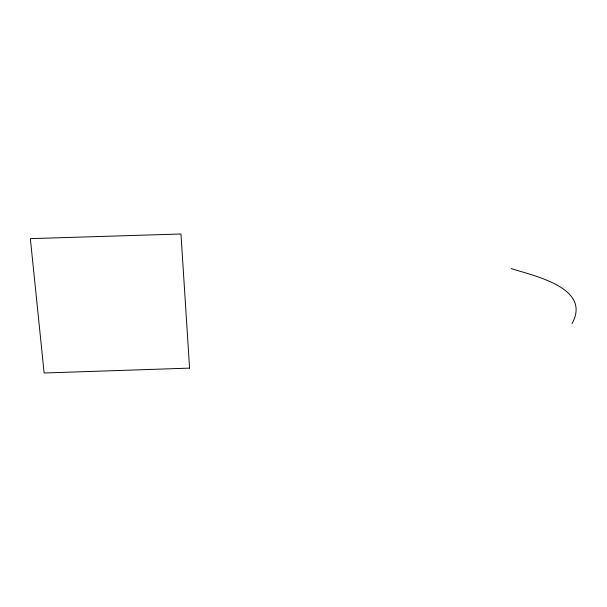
<?xml version="1.0" encoding="UTF-8"?>
<svg xmlns="http://www.w3.org/2000/svg" width="607" height="607" viewBox="0 0 607 607"><rect width="100%" height="100%" fill="white"/><g stroke="black" fill="none" stroke-linecap="round" stroke-linejoin="round"><path stroke-width="0.91" d="M572.022 323.607C591.901 287.786 534.077 275.95 511.246 268.59M189.574 368.123L44.136 373.009L30.35 238.642L180.962 233.991L189.574 368.123"/></g></svg>
